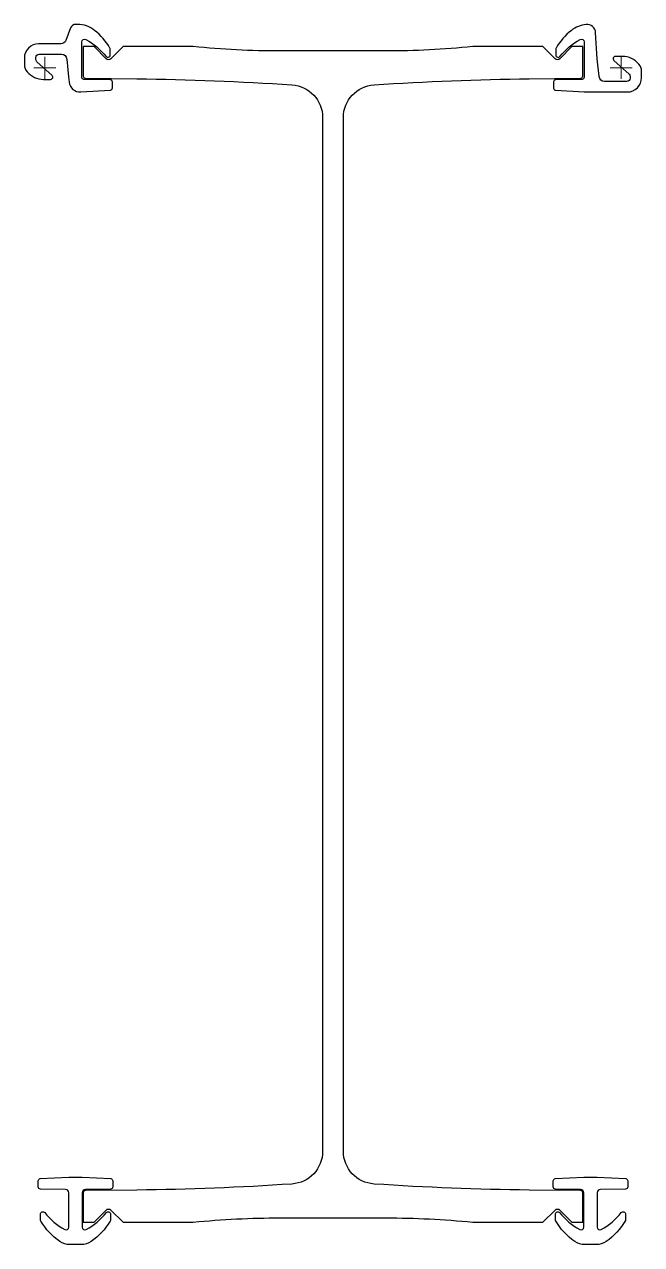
# Model space of a CAD drawing. Header units: millimetres. Extents: x -19 to 546, y -1076 to 40.
import ezdxf

# ---------------------------------------------------------------- set-up
doc = ezdxf.new("R2010")
doc.units = ezdxf.units.MM
doc.layers.get('0').update_dxf_attribs({"lineweight": 25})
doc.layers.add('ref', color=252, linetype='Continuous', lineweight=5)

msp = doc.modelspace()

# ---------------------------------------------------------------- linework, layer by layer
at = {"elevation": 0}
for points in [[(61.7, -12.8, 0.411079), (59.8, -10.8), (35.7, -10.5, -0.411079), (33.7, -8.5), (33.7, 23.8, -0.567914), (37.4, 26, -0.101503), (55.9, 10.5, 0.710366), (59.7, 11.8), (59.7, 17.2, 0.135195), (59.5, 18.2, 0.089428), (45.5, 34.3, 0.17076), (29.8, 39.8), (28.2, 39.8, 0.311359), (23.5, 36.6), (19.2, 25.2, -0.311359), (14.5, 22), (14.1, 22), (-5.8, 22, 0.414214), (-18.8, 9), (-18.8, 3, 0.17875), (-16.3, -3.5, 0.219232), (-1.2, -10.5), (5.1, -10.5, 0.443759), (7.2, -8.2, 0.186609), (6.5, -6.8), (-7.3, 5.6, -0.212557), (-8.3, 7.9), (-8.3, 9.5, -0.414214), (-5.3, 12.5), (15.1, 12.5, -0.385273), (20.1, 8), (21.7, -8.2), (22.2, -13, 0.402787), (32.8, -22), (59.9, -20.3, 0.396562), (61.7, -18.3)], [(545.7, -3, 0.17875), (543.3, 3.5, 0.219232), (528.2, 10.5), (521.9, 10.5, 0.414214), (519.7, 8.4, 0.212557), (520.5, 6.8), (534.3, -5.6, -0.212557), (535.2, -7.9), (535.2, -9.5, -0.414214), (532.2, -12.5), (511.9, -12.5, -0.385273), (506.9, -8), (505.2, 8.4), (503.7, 32.2, 0.41996), (495.1, 39.7, 0.149445), (481.5, 34.3, 0.089428), (467.5, 18.2, 0.135195), (467.2, 17.2), (467.2, 11.8, 0.710366), (471.1, 10.5, -0.101503), (489.6, 26, -0.567914), (493.2, 23.8), (493.2, -8.5, -0.411079), (491.3, -10.5), (467.2, -10.8, 0.411079), (465.2, -12.8), (465.2, -18.4, 0.396562), (467.1, -20.4), (493.2, -22), (532.7, -22, 0.414214), (545.7, -9)], [(443, -10), (490, -9.5, 0.411288), (492, -7.5), (492, 19.5), (482, 19.5), (470.9, 8.3, -0.414214), (466.6, 8.3), (455.5, 19.5), (391.3, 19.5, -0.024866), (311.9, 15.5), (215.1, 15.5, -0.024866), (135.7, 19.5), (71.5, 19.5), (60.4, 8.3, -0.414214), (56.1, 8.3), (45, 19.5), (35, 19.5), (35, -7.5, 0.411288), (37, -9.5), (84, -10, -0.014216), (226, -15.5, -0.394764), (254, -45.4), (254, -991, -0.394764), (226, -1020.9, -0.014216), (84, -1026.4), (37, -1026.9, 0.411288), (35, -1028.9), (35, -1055.8), (45, -1055.8), (56.1, -1044.7, -0.414214), (60.4, -1044.7), (71.5, -1055.8), (135.7, -1055.8, -0.024866), (215.1, -1051.9), (311.9, -1051.9, -0.024866), (391.3, -1055.8), (455.5, -1055.8), (466.6, -1044.7, -0.414214), (470.9, -1044.7), (482, -1055.8), (492, -1055.8), (492, -1028.9, 0.411288), (490, -1026.9), (443, -1026.4, -0.014216), (301, -1020.9, -0.394764), (273, -991), (273, -45.4, -0.394764), (301, -15.5, -0.014216)], [(62.1, -1023.6, -0.411533), (60.1, -1025.6), (37.1, -1025.9, 0.411198), (34.1, -1028.9), (34.1, -1060.3, 0.56798), (37.8, -1062.5, 0.101014), (56.2, -1047.1, -0.710336), (60, -1048.4), (60, -1053.8, -0.135197), (59.7, -1054.8, -0.107707), (42.3, -1073.5, -0.152295), (33.1, -1076.3), (22.9, -1076.3, -0.152295), (13.7, -1073.5, -0.107707), (-3.7, -1054.8, -0.135197), (-4, -1053.8), (-4, -1048.4, -0.710994), (-0.2, -1047.1, 0.100981), (18.2, -1062.5, 0.56829), (21.9, -1060.3), (21.9, -1028.9, 0.411198), (18.9, -1025.9), (-4.1, -1025.6, -0.411533), (-6.1, -1023.6), (-6.1, -1018, -0.397192), (-4.2, -1016), (21.9, -1014.5), (34.1, -1014.5), (60.2, -1016, -0.397192), (62.1, -1018)], [(533.1, -1023.6, -0.411533), (531.1, -1025.6), (508.1, -1025.9, 0.411198), (505.1, -1028.9), (505.1, -1060.3, 0.56798), (508.8, -1062.5, 0.101014), (527.2, -1047.1, -0.710336), (531, -1048.4), (531, -1054.3, -0.110047), (513.3, -1073.5, -0.152295), (504.1, -1076.3), (493.9, -1076.3, -0.152295), (484.7, -1073.5, -0.110047), (467, -1054.3), (467, -1048.4, -0.710994), (470.8, -1047.1, 0.100981), (489.2, -1062.5, 0.56829), (492.9, -1060.3), (492.9, -1028.9, 0.411198), (489.9, -1025.9), (466.9, -1025.6, -0.411533), (464.9, -1023.6), (464.9, -1018, -0.397192), (466.8, -1016), (492.9, -1014.5), (505.1, -1014.5), (531.2, -1016, -0.397192), (533.1, -1018)]]:
    msp.add_lwpolyline(points, format="xyb", close=True, dxfattribs=at)
at = {"layer": 'ref'}
for p, q in [((10, 0), (-10, 0)), ((0, -10), (0, 10)), ((517, 0), (537, 0)), ((527, 10), (527, -10))]:
    msp.add_line(p, q, dxfattribs=at)

doc.saveas('drawing.dxf')
